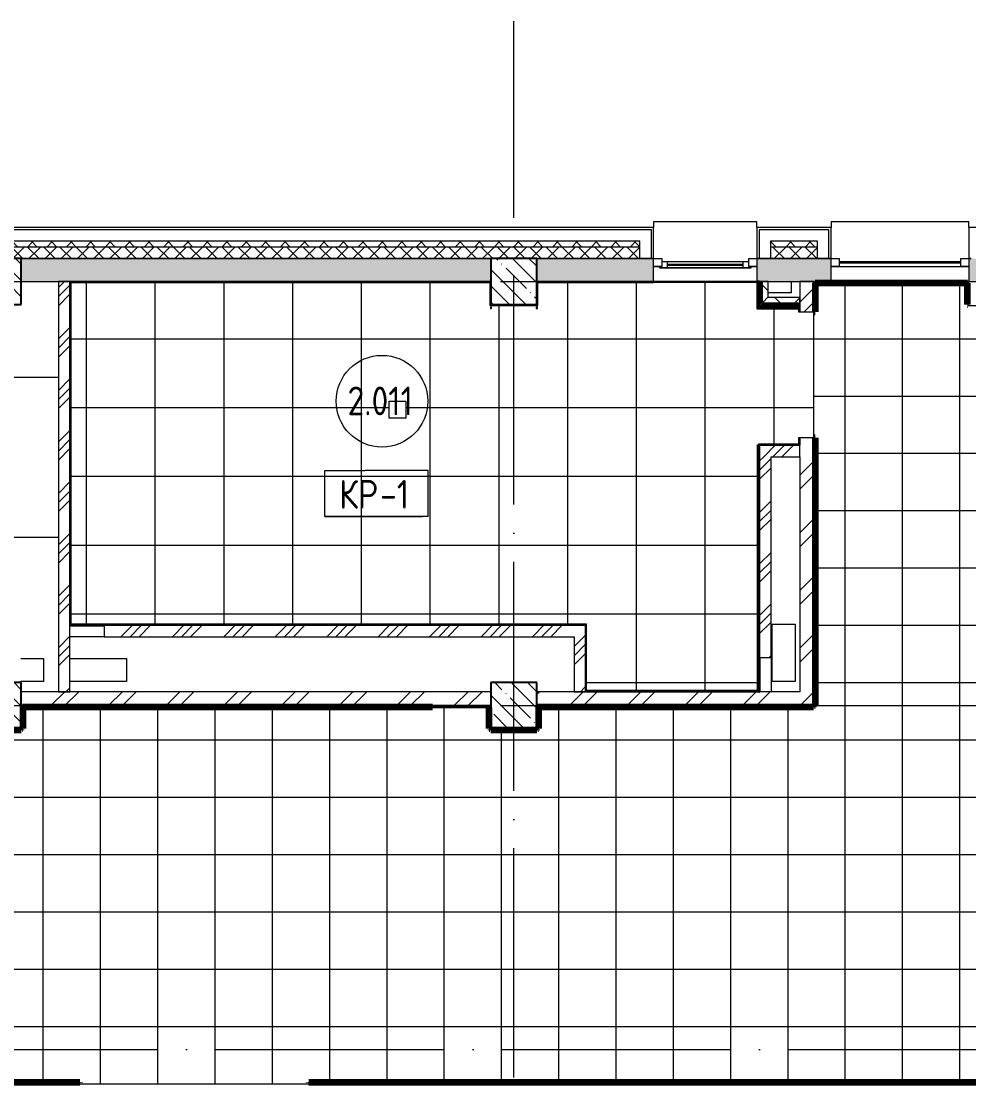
# Model space of a CAD drawing. Header units: millimetres. Extents: x 97 to 214665, y -4577 to 61202.
# Drawn here: x 112248 to 120518, y 51375 to 60645 of the extents above; entities that cross this region are included whole.
import ezdxf

# ---------------------------------------------------------------- set-up
doc = ezdxf.new("R2010")
doc.units = ezdxf.units.MM
doc.linetypes.add('ADSK_Линия сетки', pattern=[2500, 2000, -250, 0, -250])
for name, color, linetype, lineweight in [('A-AREA-____-IDEN', 2, 'Continuous', 20), ('A-FLOR-____-IDEN', 11, 'Continuous', 20), ('A-FLOR-____-OTLN', 192, 'Continuous', 9), ('A-FLOR-____-PATT', 8, 'Continuous', 9), ('A-GENM-____-MCUT', 13, 'Continuous', 9), ('A-GENM-____-OTLN', 13, 'Continuous', 9), ('A-GLAZ-____-MCUT', 151, 'Continuous', 9), ('A-GLAZ-____-OTLN', 151, 'Continuous', 9), ('A-WALL-____-MCUT', 113, 'Continuous', 9), ('A-WALL-____-PATT', 111, 'Continuous', 9), ('A-WALL-FNSH-MCUT', 113, 'Continuous', 9), ('I-WALL-____-OTLN', 2, 'Continuous', 9), ('S-COLS-____-MCUT', 52, 'Continuous', 9), ('S-COLS-____-OTLN', 52, 'Continuous', 9), ('S-GRID-____-OTLN', 1, 'Continuous', 9)]:
    doc.layers.add(name, color=color, linetype=linetype, lineweight=lineweight)
doc.styles.add('GOST Common', font='GOST_Common.ttf', dxfattribs={"width": 0.9, "height": 250})
pattern_1 = [(45, (0, 0), (-251.4472, 251.4472), []), (45, (0, 381), (-251.4472, 251.4472), [])]
pattern_2 = [(45, (0, 0), (-224.5064, 224.5064), []), (45, (79.38, 0), (0, 449.0128), []), (45, (-79.38, 0), (0, 449.0128), [])]
pattern_3 = [(45, (0, 0), (-141.42136, 141.42136), []), (135, (0, 0), (-141.42136, -141.42136), [])]

# ---------------------------------------------------------------- blocks, each defined once
blk = doc.blocks.new('Окно_СКБ_1Ст1 - 120_Окно_СКБ_1Ст_900_ОК3л-29018700-О_АИ_ПП_4_200_Целиком')
at = {"layer": 'A-GLAZ-____-MCUT', "color": 90}
for p, q in [((-450, -195), (-450, -125)), ((-450, -125), (-380, -125)), ((-380, -125), (-380, -195)), ((380, -155), (-380, -155)), ((-380, -155), (-380, -195)), ((-330, -205), (-330, -155)), ((330, -205), (330, -155)), ((380, -195), (380, -125)), ((380, -125), (450, -125)), ((380, -195), (380, -155)), ((450, -125), (450, -195)), ((-380, -195), (-450, -195)), ((-380, -195), (-400, -195)), ((-400, -195), (-400, -205)), ((-400, -205), (400, -205)), ((400, -205), (-400, -205)), ((450, -195), (380, -195)), ((400, -195), (380, -195)), ((400, -205), (400, -195))]:
    blk.add_line(p, q, dxfattribs=at)
at = {"layer": 'A-GLAZ-____-MCUT', "color": 10, "lineweight": 5}
for p, q in [((-330, -175), (330, -175)), ((330, -185), (-330, -185))]:
    blk.add_line(p, q, dxfattribs=at)
at = {"layer": 'A-GLAZ-____-OTLN', "color": 10, "lineweight": 5}
for p, q in [((-450, -195), (-400, -195)), ((400, -195), (450, -195))]:
    blk.add_line(p, q, dxfattribs=at)
blk = doc.blocks.new('WNW_Отлив1 - Отлив_металлический 2-28596055-О_АИ_ПП_4_200_Целиком')
at = {"layer": 'A-GLAZ-____-OTLN', "color": 10, "lineweight": 5}
for p, q in [((450, 320), (-450, 320)), ((-450, 320), (-450, 270)), ((450, 270), (450, 320))]:
    blk.add_line(p, q, dxfattribs=at)
blk = doc.blocks.new('Окно_СКБ_1Ст1 - 120_Окно_СКБ_1Ст_1200_ОКп13-37619678-О_АИ_ПП_4_200_Целиком')
at = {"layer": 'A-GLAZ-____-MCUT', "color": 90}
for p, q in [((-600, -195), (-600, -125)), ((-600, -125), (-530, -125)), ((-530, -125), (-530, -195)), ((530, -195), (530, -125)), ((530, -125), (600, -125)), ((600, -125), (600, -195)), ((-530, -195), (-600, -195)), ((600, -195), (530, -195))]:
    blk.add_line(p, q, dxfattribs=at)
at = {"layer": 'A-GLAZ-____-MCUT', "color": 10, "lineweight": 5}
for p, q in [((530, -155), (-530, -155)), ((530, -165), (-530, -165))]:
    blk.add_line(p, q, dxfattribs=at)
at = {"layer": 'A-GLAZ-____-OTLN', "color": 10, "lineweight": 5}
blk.add_line((-600, -195), (600, -195), dxfattribs=at)
blk = doc.blocks.new('WNW_Отлив1 - Отлив_металлический 2-28598878-О_АИ_ПП_4_200_Целиком')
at = {"layer": 'A-GLAZ-____-OTLN', "color": 10, "lineweight": 5}
for p, q in [((600, 320), (-600, 320)), ((-600, 320), (-600, 270)), ((600, 270), (600, 320))]:
    blk.add_line(p, q, dxfattribs=at)
blk = doc.blocks.new('BSC_Колонна _Прямоугольная - 400x400-V54-О_АИ_ПП_4_200_Целиком')
at = {"layer": 'S-COLS-____-OTLN', "lineweight": 5}
h = blk.add_hatch(dxfattribs=at)
h.set_pattern_fill('FP_90', color=256, style=0, pattern_type=2)
h.set_pattern_definition([(135, (-54550, -54675), (-142.5619, -142.5619), []), (135, (-54407.44, -54675), (-142.5619, -142.5619), [252.016, -50.403, 3.353, -47.05])])
h.paths.add_polyline_path([(-200, -200), (200, -200), (200, 200), (-200, 200), (-200, 172.8)])
at = {"layer": 'S-COLS-____-MCUT', "color": 130, "lineweight": 25}
for p, q in [((200, 200), (-200, 200)), ((-200, 200), (-200, -200)), ((200, -200), (200, 200)), ((-200, -200), (200, -200))]:
    blk.add_line(p, q, dxfattribs=at)
blk = doc.blocks.new('BSC_Колонна _Прямоугольная - 400x400-V55-О_АИ_ПП_4_200_Целиком')
at = {"layer": 'S-COLS-____-OTLN', "lineweight": 5}
h = blk.add_hatch(dxfattribs=at)
h.set_pattern_fill('FP_91', color=256, style=0, pattern_type=2)
h.set_pattern_definition([(135, (-59050, -54675), (-142.5619, -142.5619), []), (135, (-58907.44, -54675), (-142.5619, -142.5619), [252.016, -50.403, 3.353, -47.05])])
h.paths.add_polyline_path([(-200, -200), (200, -200), (200, 200), (-200, 200), (-200, 172.8)])
at = {"layer": 'S-COLS-____-MCUT', "color": 130, "lineweight": 25}
for p, q in [((200, 200), (-200, 200)), ((-200, 200), (-200, -200)), ((200, -200), (200, 200)), ((-200, -200), (200, -200))]:
    blk.add_line(p, q, dxfattribs=at)
blk = doc.blocks.new('BSC_Колонна _Прямоугольная - 400x400-V59-О_АИ_ПП_4_200_Целиком')
at = {"layer": 'S-COLS-____-OTLN', "lineweight": 5}
h = blk.add_hatch(dxfattribs=at)
h.set_pattern_fill('FP_96', color=256, style=0, pattern_type=2)
h.set_pattern_definition([(135, (-54550, -58375), (-142.5619, -142.5619), []), (135, (-54407.44, -58375), (-142.5619, -142.5619), [252.016, -50.403, 3.353, -47.05])])
h.paths.add_polyline_path([(-200, -200), (200, -200), (200, 200), (-200, 200)])
at = {"layer": 'S-COLS-____-MCUT', "color": 130, "lineweight": 25}
for p, q in [((200, 200), (-200, 200)), ((-200, 200), (-200, -200)), ((200, -200), (200, 200)), ((-200, -200), (200, -200))]:
    blk.add_line(p, q, dxfattribs=at)
blk = doc.blocks.new('BSC_Колонна _Прямоугольная - 400x400-V60-О_АИ_ПП_4_200_Целиком')
at = {"layer": 'S-COLS-____-OTLN', "lineweight": 5}
h = blk.add_hatch(dxfattribs=at)
h.set_pattern_fill('FP_97', color=256, style=0, pattern_type=2)
h.set_pattern_definition([(135, (-59050, -58375), (-142.5619, -142.5619), []), (135, (-58907.44, -58375), (-142.5619, -142.5619), [252.016, -50.403, 3.353, -47.05])])
h.paths.add_polyline_path([(-200, -200), (200, -200), (200, 200), (-200, 200)])
at = {"layer": 'S-COLS-____-MCUT', "color": 130, "lineweight": 25}
for p, q in [((200, 200), (-200, 200)), ((-200, 200), (-200, -200)), ((200, -200), (200, 200)), ((-200, -200), (200, -200))]:
    blk.add_line(p, q, dxfattribs=at)
blk = doc.blocks.new('ASML_АР_Отделка Люка - ВО Отделка люков_Грунтовка 0_Шпатлевка 0_Окраска 0_0-42467640-О_АИ_ПП_4_200_Целиком')
at = {"layer": 'A-GENM-____-MCUT', "color": 130, "lineweight": 25}
for p, q in [((150, 3), (-150, 3)), ((-150, 3), (-150, 0)), ((150, 0), (150, 3)), ((-150, 0), (150, 0))]:
    blk.add_line(p, q, dxfattribs=at)
blk = doc.blocks.new('0083_СОШ675_АР_R22_rvt-1-О_АИ_ПП_4_200_Целиком')
at = {"layer": 'A-WALL-____-PATT', "lineweight": 5}
h = blk.add_hatch(dxfattribs=at)
h.set_pattern_fill('FP_7', color=10, style=0, pattern_type=2)
h.set_pattern_definition([(135, (0, 0), (-84.85281, -84.85281), []), (225, (0, 0), (84.85281, -84.85281), [])])
h.paths.add_polyline_path([(69260, 58675), (69260, 58725), (63140.2, 58725), (63140.2, 58675), (68796.9, 58675)])
h.paths.add_polyline_path([(61290, 58675), (61700.2, 58675), (61700.2, 58725), (61290, 58725)])
h.paths.add_polyline_path([(60099.7, 58675), (60150, 58675), (60150, 58725), (52970.2, 58725), (52970.2, 58675), (59133.4, 58675)])
h.paths.add_polyline_path([(49930.2, 58675), (49930.2, 58725), (48670.2, 58725), (48670.2, 58675), (49469.8, 58675)])
h.paths.add_polyline_path([(45630.2, 58675), (45630.2, 58725), (44320.2, 58725), (44320.2, 58675), (45604.4, 58675)])
h.paths.add_polyline_path([(43180.2, 58675), (43180.2, 58725), (42770.2, 58725), (42770.2, 58675)])
h.paths.add_polyline_path([(41280.2, 58675), (41280.2, 58725), (39970.2, 58725), (39970.2, 58675), (40772.6, 58675)])
h.paths.add_polyline_path([(36930.2, 58675), (36930.2, 58725), (35620.2, 58725), (35620.2, 58675), (36907.2, 58675)])
h.paths.add_polyline_path([(32580.2, 58675), (32580.2, 58725), (31270.2, 58725), (31270.2, 58675), (32075.5, 58675)])
h.paths.add_polyline_path([(29720, 58675), (30130.2, 58675), (30130.2, 58725), (29720, 58725)])
h.paths.add_polyline_path([(28230, 58675), (28230, 58725), (24015, 58725), (24015, 58675), (25311, 58675)])
h.paths.add_polyline_path([(22411.9, 58675), (22525, 58675), (22525, 58725), (22025, 58725), (22025, 58675)])
h.paths.add_polyline_path([(20885, 58675), (20885, 58725), (12870, 58725), (12870, 58675), (20479.2, 58675)])
h.paths.add_polyline_path([(8883, 58675), (9830, 58675), (9830, 58725), (8870, 58725), (8870, 58675)])
h.paths.add_polyline_path([(7430, 58675), (7430, 58725), (-350, 58725), (-350, 58675), (5983.9, 58675)])
h = blk.add_hatch(dxfattribs=at)
h.set_pattern_fill('FP_21', color=10, style=0, pattern_type=2)
h.set_pattern_definition([(45, (0, 0), (-70.71068, 70.71068), []), (135, (0, 0), (-70.71068, -70.71068), [])])
h.paths.add_polyline_path([(69050, 58575), (69260, 58575), (69260, 58675), (63140.2, 58675), (63140.2, 58575), (68796.9, 58575)])
h.paths.add_polyline_path([(59250, 58575), (60150, 58575), (60150, 58675), (52970.2, 58675), (52970.2, 58575), (59133.4, 58575)])
h.paths.add_polyline_path([(61290, 58575), (61700.2, 58575), (61700.2, 58675), (61290, 58675)])
h.paths.add_polyline_path([(49650, 58575), (49650, 58575), (49930.2, 58575), (49930.2, 58675), (48670.2, 58675), (48670.2, 58575), (49469.8, 58575)])
h.paths.add_polyline_path([(45350, 58575), (45350, 58575), (45630.2, 58575), (45630.2, 58675), (44320.2, 58675), (44320.2, 58575), (44638.1, 58575)])
h.paths.add_polyline_path([(40772.6, 58575), (41280.2, 58575), (41280.2, 58675), (39970.2, 58675), (39970.2, 58575)])
h.paths.add_polyline_path([(43180.2, 58575), (43180.2, 58675), (42770.2, 58675), (42770.2, 58575)])
h.paths.add_polyline_path([(36907.2, 58575), (36930.2, 58575), (36930.2, 58675), (35620.2, 58675), (35620.2, 58575), (36350, 58575)])
h.paths.add_polyline_path([(31270.2, 58575), (32580.2, 58575), (32580.2, 58675), (31270.2, 58675)])
h.paths.add_polyline_path([(29720, 58575), (30130.2, 58575), (30130.2, 58675), (29720, 58675)])
h.paths.add_polyline_path([(28230, 58575), (28230, 58675), (24015, 58675), (24015, 58575), (25311, 58575)])
h.paths.add_polyline_path([(22525, 58575), (22525, 58675), (22025, 58675), (22025, 58575), (22411.9, 58575)])
h.paths.add_polyline_path([(20885, 58575), (20885, 58675), (12870, 58675), (12870, 58575), (20479.2, 58575)])
h.paths.add_polyline_path([(9830, 58575), (9830, 58675), (8870, 58675), (8870, 58575), (9100, 58575)])
h.paths.add_polyline_path([(7430, 58575), (7430, 58675), (-300, 58675), (-300, 58575), (5983.9, 58575)])
h = blk.add_hatch(dxfattribs=at)
h.set_pattern_fill('FP_74', color=10, style=0, pattern_type=2)
h.set_pattern_definition([(50, (0, 0), (364.3679, -31.8783), [38.1, -419.1]), (355, (0, 0), (-70.4859, 382.1133), [30.48, -335.28]), (100.451, (30.36, -2.66), (293.885, 350.2334), [32.38, -356.18]), (46.184, (0, 101.6), (542.1585, -84.0858), [57.15, -628.65]), (96.636, (45.2, 94.6), (474.805, 494.8554), [48.57, -534.27]), (351.184, (0, 101.6), (474.8102, 494.85), [45.72, -502.92]), (21, (50.8, 76.2), (303.2285, -204.5305), [38.1, -419.1]), (326, (50.8, 76.2), (123.6039, 368.376), [30.48, -335.28]), (71.451, (76.07, 59.16), (426.8341, 163.8427), [32.38, -356.18]), (37.5, (0, 0), (6.17665, 169.11015), [16.764, -314.452, 16.764, -323.596, -336.55]), (37.5, (0, 0), (6.17665, 169.11015), [-671.576, 16.764, -319.786]), (7.5, (0, 0), (133.63888, 200.3615), [16.764, -177.292, 16.764, -306.832, -128.27]), (7.5, (0, 0), (133.63888, 200.3615), [-517.652, 16.764, -111.506]), (327.5, (-113.28, 0), (271.18182, -11.45836), [16.764, -110.236, 16.764, -379.476, -525.78]), (327.5, (-113.28, 0), (271.18182, -11.45836), [-523.24, 16.764, -509.016]), (317.5, (-164.08, 0), (296.2585, 50.85285), [16.764, -148.336, 16.764, -246.38, -373.38]), (317.5, (-164.08, 0), (296.2585, 50.85285), [-428.244, 16.764, -356.616])])
h.paths.add_polyline_path([(69050, 58375), (69050, 58575), (63750, 58575), (63750, 58375), (68796.9, 58375)])
h.paths.add_polyline_path([(63020.2, 58375), (63350, 58375), (63350, 58575), (63020.2, 58575), (63020.2, 58462.3)])
h.paths.add_polyline_path([(61545, 58375), (61820.2, 58375), (61820.2, 58575), (61170, 58575), (61170, 58375)])
h.paths.add_polyline_path([(60270, 58375), (60270, 58575), (59250, 58575), (59250, 58375), (60099.7, 58375)])
h.paths.add_polyline_path([(58850, 58375), (58850, 58575), (54750, 58575), (54750, 58375), (58167, 58375)])
h.paths.add_polyline_path([(54301.6, 58375), (54350, 58375), (54350, 58575), (52850.2, 58575), (52850.2, 58375), (53600, 58375)])
h.paths.add_polyline_path([(49650, 58375), (49650, 58575), (48550.2, 58575), (48550.2, 58375), (49469.8, 58375)])
h.paths.add_polyline_path([(45121.2, 58375), (45350, 58375), (45350, 58575), (44200.2, 58575), (44200.2, 58375), (44638.1, 58375)])
h.paths.add_polyline_path([(41400.2, 58375), (41400.2, 58575), (41250, 58575), (41250, 58375)])
h.paths.add_polyline_path([(43300.2, 58375), (43300.2, 58575), (42650.2, 58575), (42650.2, 58375), (42705.4, 58375)])
h.paths.add_polyline_path([(40772.6, 58375), (40850, 58375), (40850, 58575), (39850.2, 58575), (39850.2, 58375), (40289.5, 58375)])
h.paths.add_polyline_path([(37050.2, 58375), (37050.2, 58575), (36350, 58575), (36350, 58375), (36907.2, 58375)])
h.paths.add_polyline_path([(35940.9, 58375), (35950, 58375), (35950, 58575), (35500.2, 58575), (35500.2, 58375)])
h.paths.add_polyline_path([(32635, 58375), (32700.2, 58375), (32700.2, 58575), (31725, 58575), (31725, 58375), (32515, 58375)])
h = blk.add_hatch(dxfattribs=at)
h.set_pattern_fill('FP_15', color=10, style=0, pattern_type=2)
h.set_pattern_definition(pattern_2)
h.paths.add_polyline_path([(55075, 54795), (55175, 54795), (55175, 58375), (55075, 58375), (55075, 54847.8)])
h = blk.add_hatch(dxfattribs=at)
h.set_pattern_fill('FP_20', color=252, style=0, pattern_type=2)
h.set_pattern_definition(pattern_3)
h.paths.add_polyline_path([(61269.7, 58185), (61269.7, 58375), (61219.7, 58375), (61219.7, 58185)])
h = blk.add_hatch(dxfattribs=at)
h.set_pattern_fill('FP_11', color=10, style=0, pattern_type=2)
h.set_pattern_definition(pattern_1)
h.paths.add_polyline_path([(61665, 54675), (61665, 57010), (61545, 57010), (61545, 54675)])
h.paths.add_polyline_path([(61545, 58110), (61665, 58110), (61665, 58375), (61545, 58375)])
h = blk.add_hatch(dxfattribs=at)
h.set_pattern_fill('FP_20', color=252, style=0, pattern_type=2)
h.set_pattern_definition(pattern_3)
h.paths.add_polyline_path([(61269.7, 58185), (61545, 58185), (61545, 58235), (61269.7, 58235)])
h = blk.add_hatch(dxfattribs=at)
h.set_pattern_fill('FP_15', color=10, style=0, pattern_type=2)
h.set_pattern_definition(pattern_2)
h.paths.add_polyline_path([(61295, 56845), (61545, 56845), (61545, 56945), (61200, 56945), (61200, 56940), (61195, 56940), (61195, 56845), (61200, 56845)])
h = blk.add_hatch(dxfattribs=at)
h.set_pattern_fill('FP_15', color=10, style=0, pattern_type=2)
h.set_pattern_definition(pattern_2)
h.paths.add_polyline_path([(61295, 55095), (61295, 56845), (61195, 56845), (61195, 55095), (61198, 55095)])
h = blk.add_hatch(dxfattribs=at)
h.set_pattern_fill('FP_15', color=10, style=0, pattern_type=2)
h.set_pattern_definition(pattern_2)
h.paths.add_polyline_path([(55475, 55275), (59575, 55275), (59575, 55375), (55475, 55375), (55475, 55372)])
h = blk.add_hatch(dxfattribs=at)
h.set_pattern_fill('FP_15', color=10, style=0, pattern_type=2)
h.set_pattern_definition(pattern_2)
h.paths.add_polyline_path([(59575, 54795), (59675, 54795), (59675, 55370), (59670, 55370), (59670, 55375), (59575, 55375), (59575, 54847.8)])
h = blk.add_hatch(dxfattribs=at)
h.set_pattern_fill('FP_11', color=10, style=0, pattern_type=2)
h.set_pattern_definition(pattern_1)
h.paths.add_polyline_path([(60099.7, 54675), (61545, 54675), (61545, 54795), (59250, 54795), (59250, 54675)])
h.paths.add_polyline_path([(58167, 54675), (58850, 54675), (58850, 54795), (54750, 54795), (54750, 54675), (56234.3, 54675)])
at = {"layer": 'A-FLOR-____-OTLN', "color": 90}
for p, q in [((61469.7, 58375), (61469.7, 58275.2)), ((61469.7, 58275.2), (61269.7, 58275.2)), ((54575, 57539.8), (55075, 57539.8)), ((55075, 56139.8), (54575, 56139.8)), ((61305, 54885), (61305, 55385)), ((61305, 55385), (61505, 55385)), ((61505, 55385), (61505, 54885)), ((54745.1, 55085), (54945.1, 55085)), ((54945.1, 55085), (54945.1, 54885)), ((55175, 55085), (55670, 55085)), ((55670, 55085), (55670, 54885)), ((54945.1, 54885), (54745.1, 54885)), ((55670, 54885), (55175, 54885)), ((61505, 54885), (61305, 54885))]:
    blk.add_line(p, q, dxfattribs=at)
at = {"layer": 'A-WALL-____-MCUT', "color": 10, "lineweight": 5}
for p, q in [((60250, 58825), (52870.2, 58825)), ((60250, 58575), (60250, 58825)), ((61190, 58825), (61190, 58575)), ((61800.2, 58825), (61190, 58825)), ((61800.2, 58575), (61800.2, 58825)), ((60150, 58725), (52970.2, 58725)), ((60150, 58675), (60150, 58725)), ((61290, 58725), (61290, 58675)), ((61700.2, 58725), (61290, 58725)), ((61700.2, 58675), (61700.2, 58725)), ((60150, 58675), (52970.2, 58675)), ((60150, 58575), (60150, 58675)), ((61290, 58675), (61290, 58575)), ((61700.2, 58675), (61290, 58675)), ((61700.2, 58575), (61700.2, 58675)), ((61207.2, 58172.5), (61207.2, 58375)), ((61665, 58375), (61545, 58375)), ((61219.7, 58172.5), (61207.2, 58172.5)), ((61269.7, 58172.5), (61219.7, 58172.5)), ((61545, 58172.5), (61269.7, 58172.5)), ((61545, 56845), (61545, 56945))]:
    blk.add_line(p, q, dxfattribs=at)
at = {"layer": 'A-WALL-____-MCUT', "color": 50, "lineweight": 13}
for p, q in [((54750, 58575), (58850, 58575)), ((58850, 58575), (54750, 58575)), ((59250, 58575), (60150, 58575)), ((60150, 58575), (59250, 58575)), ((60150, 58575), (60250, 58575)), ((60250, 58575), (60150, 58575)), ((60250, 58575), (60270, 58575)), ((60270, 58575), (60250, 58575)), ((60270, 58375), (60270, 58575)), ((61170, 58575), (61190, 58575)), ((61170, 58575), (61170, 58375)), ((61190, 58575), (61170, 58575)), ((61190, 58575), (61290, 58575)), ((61290, 58575), (61190, 58575)), ((61290, 58575), (61700.2, 58575)), ((61700.2, 58575), (61290, 58575)), ((61700.2, 58575), (61800.2, 58575)), ((61800.2, 58575), (61700.2, 58575)), ((61800.2, 58575), (61820.2, 58575)), ((61820.2, 58575), (61800.2, 58575)), ((61820.2, 58375), (61820.2, 58575)), ((63020.2, 58575), (63040.2, 58575)), ((63020.2, 58575), (63020.2, 58375)), ((63040.2, 58575), (63020.2, 58575)), ((54750, 58375), (58850, 58375)), ((55175, 58375), (55075, 58375)), ((55075, 58375), (55075, 54795)), ((55175, 55375), (55175, 58375)), ((59250, 58375), (60270, 58375)), ((61170, 58375), (61545, 58375)), ((61269.7, 58375), (61219.7, 58375)), ((61219.7, 58185), (61219.7, 58375)), ((61269.7, 58235), (61269.7, 58375)), ((61545, 58375), (61545, 58110)), ((61665, 58110), (61665, 58375)), ((61665, 58375), (61820.2, 58375)), ((63020.2, 58375), (63350, 58375)), ((61545, 58235), (61269.7, 58235)), ((61545, 58185), (61545, 58235)), ((61269.7, 58185), (61219.7, 58185)), ((61545, 58185), (61269.7, 58185)), ((61545, 58110), (61665, 58110)), ((61195, 56940), (61195, 56845)), ((61545, 56945), (61200, 56945)), ((61545, 57010), (61545, 56945)), ((61665, 57010), (61545, 57010)), ((61665, 54675), (61665, 57010)), ((61195, 56845), (61195, 55095)), ((61295, 55095), (61295, 56845)), ((61295, 56845), (61545, 56845)), ((61545, 56845), (61545, 54795)), ((55175, 54795), (55175, 55372)), ((59575, 55375), (55475, 55375)), ((55475, 55372), (55475, 55275)), ((59670, 55375), (59575, 55375)), ((59675, 54795), (59675, 55370)), ((55475, 55275), (59575, 55275)), ((59575, 55275), (59575, 54795)), ((61198, 55095), (61295, 55095)), ((58850, 54795), (54750, 54795)), ((55075, 54795), (55175, 54795)), ((61195, 54795), (59250, 54795)), ((59575, 54795), (59675, 54795)), ((61545, 54795), (61198, 54795)), ((54750, 54675), (58850, 54675)), ((59250, 54675), (61545, 54675)), ((61545, 54675), (61665, 54675))]:
    blk.add_line(p, q, dxfattribs=at)
at = {"layer": 'A-WALL-____-MCUT', "color": 130, "lineweight": 25}
for p, q in [((61179.7, 58375), (61179.7, 58145)), ((61194.7, 58375), (61179.7, 58375)), ((61194.7, 58160), (61194.7, 58375)), ((61179.7, 58145), (61190, 58145)), ((61207.2, 58160), (61194.7, 58160)), ((61200, 58145), (61207.2, 58145)), ((61269.7, 58160), (61207.2, 58160)), ((61207.2, 58145), (61219.7, 58145)), ((61219.7, 58145), (61269.7, 58145)), ((61545, 58160), (61269.7, 58160)), ((61269.7, 58145), (61545, 58145)), ((61545, 58145), (61545, 58160))]:
    blk.add_line(p, q, dxfattribs=at)
at = {"layer": 'A-WALL-FNSH-MCUT', "color": 90}
for p, q in [((60270, 58845), (52850.2, 58845)), ((60270, 58575), (60270, 58845)), ((61820.2, 58845), (61170, 58845)), ((61170, 58845), (61170, 58575)), ((61820.2, 58575), (61820.2, 58845)), ((69260, 58845), (63020.2, 58845)), ((63020.2, 58845), (63020.2, 58575)), ((61207.2, 58375), (61194.7, 58375)), ((61219.7, 58375), (61207.2, 58375)), ((61545, 58172.5), (61545, 58185)), ((61545, 58160), (61545, 58172.5))]:
    blk.add_line(p, q, dxfattribs=at)
at = {"layer": 'I-WALL-____-OTLN', "color": 90}
for p, q in [((61170, 58375), (60270, 58375)), ((63020.2, 58375), (61820.2, 58375)), ((55475, 55275), (55175, 55275)), ((61295, 55095), (61295, 54795))]:
    blk.add_line(p, q, dxfattribs=at)
at = {"layer": 'A-GENM-____-OTLN', "color": 90, "lineweight": 9}
blk.add_blockref('ASML_АР_Отделка Люка - ВО Отделка люков_Грунтовка 0_Шпатлевка 0_Окраска 0_0-42467640-О_АИ_ПП_4_200_Целиком', (55325, 55372), dxfattribs=at)
at = {"layer": 'A-GENM-____-OTLN', "color": 90, "lineweight": 9, "rotation": 90}
blk.add_blockref('ASML_АР_Отделка Люка - ВО Отделка люков_Грунтовка 0_Шпатлевка 0_Окраска 0_0-42467640-О_АИ_ПП_4_200_Целиком', (61198, 54945), dxfattribs=at)
at = {"layer": 'A-GLAZ-____-OTLN', "color": 90, "lineweight": 9}
for name, p in [('WNW_Отлив1 - Отлив_металлический 2-28596055-О_АИ_ПП_4_200_Целиком', (60720, 58575)), ('WNW_Отлив1 - Отлив_металлический 2-28598878-О_АИ_ПП_4_200_Целиком', (62420.2, 58575)), ('Окно_СКБ_1Ст1 - 120_Окно_СКБ_1Ст_900_ОК3л-29018700-О_АИ_ПП_4_200_Целиком', (60720, 58700)), ('Окно_СКБ_1Ст1 - 120_Окно_СКБ_1Ст_1200_ОКп13-37619678-О_АИ_ПП_4_200_Целиком', (62420.2, 58700))]:
    blk.add_blockref(name, p, dxfattribs=at)
at = {"layer": 'S-COLS-____-OTLN', "color": 90, "lineweight": 9}
for name, p in [('BSC_Колонна _Прямоугольная - 400x400-V59-О_АИ_ПП_4_200_Целиком', (54550, 58375)), ('BSC_Колонна _Прямоугольная - 400x400-V60-О_АИ_ПП_4_200_Целиком', (59050, 58375)), ('BSC_Колонна _Прямоугольная - 400x400-V54-О_АИ_ПП_4_200_Целиком', (54550, 54675)), ('BSC_Колонна _Прямоугольная - 400x400-V55-О_АИ_ПП_4_200_Целиком', (59050, 54675))]:
    blk.add_blockref(name, p, dxfattribs=at)
blk = doc.blocks.new('BSC_Колонна _Прямоугольная - ПР-1_Профиль торцевой для плитки-3477160-О_АИ_ПП_4_200_Целиком')
at = {"layer": 'S-COLS-____-MCUT'}
for p, q in [((5, 5), (-5, 5)), ((-5, 5), (-5, -5)), ((5, -5), (5, 5)), ((-5, -5), (5, -5))]:
    blk.add_line(p, q, dxfattribs=at)
blk = doc.blocks.new('ADSK_Марка_Перекрытие - Типоразмер_ADSK_Марка-158127-О_АИ_ПП_4_200_Целиком')
at = {"layer": 'A-FLOR-____-IDEN'}
for p, q in [((-4.5, 4), (-1, 4)), ((-4.5, 0), (-4.5, 4)), ((4.5, 4), (-1, 4)), ((4.5, 0), (4.5, 4)), ((4.5, 0), (-4.5, 0)), ((-4.5, 0), (4, 0))]:
    blk.add_line(p, q, dxfattribs=at)
blk = doc.blocks.new('ADSK_Марка_Помещение_ОдноЗначение - Номер-159740-О_АИ_ПП_4_200_Целиком')
at = {"layer": 'A-AREA-____-IDEN'}
blk.add_circle((0, 0), 4, dxfattribs=at)

msp = doc.modelspace()

# ---------------------------------------------------------------- hatches: boundary and pattern name
at = {"layer": 'A-FLOR-____-PATT'}
h = msp.add_hatch(dxfattribs=at)
h.set_pattern_fill('FP_211', color=256, style=0, pattern_type=2)
h.set_pattern_definition([(0, (108440.6, 54875), (0, 500), []), (90, (108440.6, 54875), (-500, 3e-14), [])])
h.paths.add_polyline_path([(125118.114412, 51374.999414), (125118.714412, 51390), (126748.114412, 51390), (126748.114412, 54660.000586), (125288.136876, 54660.000586), (125288.136876, 54675), (124188.136876, 54675), (124188.136876, 54660.000586), (123418.114412, 54660.000586), (123418.107965, 54795), (122428.114412, 54795), (122428.114412, 54675), (122318.114412, 54675), (122318.114412, 54660.000586), (121263.124388, 54660.000586), (121263.124388, 54475), (121258.124388, 54475), (121258.124388, 54465), (121248.124388, 54465), (121248.114412, 54460), (120848.124388, 54460), (120848.114412, 54465), (120838.124388, 54465), (120838.124388, 54474.999414), (120833.124388, 54474.999414), (120833.124388, 58160.000586), (120521.343848, 58160.000586), (120521.343848, 58165.000586), (120511.343848, 58165.000586), (120511.343848, 58175.000586), (120506.343848, 58175.000586), (120506.343848, 58360.011786), (119178.114412, 58360.011786), (119178.114412, 58110.011786), (119163.114412, 58109.999414), (119163.137253, 57010.011786), (119178.114412, 57009.999414), (119178.114412, 54675.000586), (119173.114412, 54675.000586), (119173.114412, 54665.000586), (119163.114412, 54665.000586), (119163.114412, 54660.000586), (116763.114412, 54660.000586), (116763.114412, 54475.000586), (116758.114412, 54475), (116758.114412, 54465.000586), (116748.114412, 54465.000586), (116748.114412, 54460.000586), (116348.114412, 54460.000586), (116348.114412, 54465.000586), (116338.114412, 54465.000586), (116338.114412, 54475.000586), (116333.114412, 54475), (116333.114412, 54655.000586), (115842.731325, 54655.000586), (115842.731325, 54660.000586), (112263.114412, 54660.000586), (112263.114412, 54475.000586), (112258.114412, 54475), (112258.114412, 54465.000586), (112248.114412, 54465.000586), (112248.114412, 54460.000586), (111848.114412, 54460.000586), (111848.114412, 54465.000586), (111838.114412, 54465.000586), (111838.114412, 54474.999414), (111833.114412, 54474.999414), (111833.114412, 54660.000586), (110978.114412, 54660.000586), (110978.114412, 54665.000586), (110968.114412, 54665.000586), (110968.114412, 54675.000586), (110963.114412, 54675.874627), (110963.114412, 55039.999414), (110978.114412, 55039.999414), (110978.114412, 55709.999414), (110963.114412, 55709.999414), (110963.114412, 56254.999414), (110978.114412, 56254.999414), (110978.114412, 56924.999414), (110963.114412, 56924.999414), (110963.114412, 57369.999414), (110978.114412, 57369.999414), (110978.114412, 58039.999414), (110963.114412, 58039.999414), (110963.114412, 58145.000586), (110702.809855, 58145.000586), (110702.809855, 58150.000586), (110692.809855, 58150.000586), (110692.809855, 58160), (110687.809855, 58160.071325), (110687.809855, 58360), (107563.343384, 58360), (107563.343384, 58168.000586), (107558.343384, 58168.000586), (107558.343384, 58158.000586), (107548.343384, 58158.000586), (107548.114266, 58153.000586), (106772.848772, 58153.000586), (106772.848772, 58158.000586), (106762.848772, 58158.000586), (106762.848772, 58168.000586), (106757.848772, 58168.000586), (106757.848772, 58360), (103263.343384, 58360), (103263.343384, 58168.000586), (103258.343384, 58168.000586), (103258.343384, 58158.000586), (103248.343384, 58158.000586), (103248.114412, 58153.000586), (102472.870694, 58153.000586), (102472.870694, 58158.000586), (102462.870694, 58158.000586), (102462.870694, 58168.000586), (102457.870694, 58168.000586), (102457.870694, 58360), (98763.343384, 58360), (98763.343384, 58168.001172), (98758.343384, 58168.001172), (98758.343384, 58158.001172), (98748.343384, 58158.001172), (98748.092636, 58153.001172), (97972.848772, 58153.001172), (97972.848772, 58158.001172), (97962.848772, 58158.001172), (97962.848772, 58168.001172), (97957.848772, 58168.001172), (97957.848772, 58360.05818), (93863.365306, 58359.997624), (93863.365306, 58175.000586), (93858.365306, 58175.000586), (93858.365306, 58165.000586), (93848.365306, 58165.000586), (93848.114312, 58160.000586), (93448.114412, 58160.000586), (93448.114345, 58165.000586), (93438.114412, 58165.000586), (93438.114412, 58175.000586), (93433.114412, 58175.905558), (93433.114412, 58360.05818), (90148.114412, 58359.162205), (90148.114412, 58099.999414), (90133.114412, 58099.999414), (90133.114412, 57429.999414), (90148.114412, 57429.999414), (90148.114412, 55610), (90133.114412, 55610), (90133.114412, 54940), (90148.114412, 54940), (90148.114412, 54374.999707), (89933.114412, 54374.999707), (89933.114412, 51674.999707), (90148.114412, 51674.999707), (90149.155255, 51390), (94443.114412, 51390), (94443.114412, 51375), (96943.114412, 51375), (96943.114412, 51390), (103448.114412, 51390), (103448.114412, 51375), (105948.114412, 51374.999414), (105948.114412, 51390), (112758.114412, 51390), (112758.114412, 51375), (114758.114412, 51374.999414), (114758.114412, 51390), (123118.114412, 51390), (123118.714412, 51375), (123395.944787, 51375)])
h.paths.add_polyline_path([(91108.114412, 51374.999414), (91108.11195, 51375), (90988.114412, 51375)])
h.paths.add_polyline_path([(107463.82976, 54460), (107148.114412, 54460), (107148.114412, 54465), (107138.114412, 54465), (107138.114412, 54475), (107133.114412, 54475), (107133.114412, 54874.999414), (107138.114412, 54875), (107138.114412, 54885), (107148.114412, 54885), (107148.114412, 54890), (107548.09249, 54890), (107548.114412, 54885.000548), (107558.09249, 54885), (107558.09249, 54875), (107563.09249, 54874.124786), (107563.09249, 54474.999414), (107558.09249, 54474.999414), (107558.09249, 54465), (107548.09249, 54465), (107548.09249, 54460)])
h.paths.add_polyline_path([(102848.114412, 54460), (102848.114412, 54465), (102838.114412, 54465), (102838.114412, 54474.999414), (102833.114412, 54475), (102833.114412, 54874.999414), (102838.114412, 54875), (102838.114412, 54885), (102848.114412, 54885), (102848.114412, 54890), (103248.09249, 54890), (103248.114412, 54885.000548), (103258.09249, 54884.341301), (103258.09249, 54875), (103263.09249, 54874.999414), (103263.09249, 54475), (103258.09249, 54475), (103258.09249, 54465), (103248.09249, 54465), (103248.09249, 54460), (103184.657214, 54460)])
h.paths.add_polyline_path([(98748.114412, 54460), (98348.114412, 54460), (98348.114412, 54465), (98338.114412, 54465), (98338.114412, 54474.999414), (98333.114412, 54475), (98333.114412, 54875.000586), (98338.114412, 54875.000586), (98338.114412, 54885.000586), (98348.114412, 54885.000586), (98348.114412, 54890.000586), (98748.114312, 54890.000586), (98748.114412, 54885.000586), (98758.114412, 54883.859057), (98758.114412, 54875.000586), (98763.114412, 54874.999414), (98763.114412, 54475), (98758.114412, 54474.999414), (98758.114412, 54465), (98748.114412, 54465)])
h.paths.add_polyline_path([(93848.114412, 54460.000586), (93448.114412, 54460.000586), (93448.114412, 54465.000586), (93438.114412, 54465.668419), (93438.114412, 54475.000586), (93433.114412, 54475.000586), (93433.114412, 54875.000586), (93438.114412, 54875.000586), (93438.620014, 54885.000586), (93448.114412, 54885.000586), (93448.114412, 54890.000586), (93848.114412, 54890.000586), (93848.114412, 54885.000586), (93858.114412, 54885.000586), (93858.114412, 54875.000586), (93863.114412, 54874.999414), (93863.114412, 54474.999414), (93858.114412, 54474.999414), (93858.114412, 54465.000586), (93848.114412, 54465.000586)])
h.paths.add_polyline_path([(103247.265927, 58168.000586), (103248.343384, 58168.000586), (103248.114412, 58175.000586), (102848.114412, 58175.000586), (102848.114412, 58168.000586), (103102.527332, 58168.000586)])
h.paths.add_polyline_path([(107148.114412, 58168.000586), (107548.343384, 58168.000586), (107548.114412, 58175.000586), (107148.114412, 58175.000586)])
h.paths.add_polyline_path([(98748.092537, 58168.001172), (98748.343384, 58168.001172), (98748.09249, 58175.000586), (98348.09249, 58175.000586), (98348.114412, 58168.001172), (98747.244123, 58168.001172)])
h.paths.add_polyline_path([(93848.114412, 58175.000586), (93848.365306, 58175.012751), (93848.114412, 58358.248371)])
h = msp.add_hatch(dxfattribs=at)
h.set_pattern_fill('FP_172', color=256, style=0, pattern_type=2)
h.set_pattern_definition([(90, (115818.1, 56675), (-600, 4e-14), []), (180, (115818.1, 56675), (-7e-14, -600), [])])
h.paths.add_polyline_path([(117597.825514, 54805.000586), (118673.114412, 54805.000586), (118673.114412, 56950.000586), (118683.114412, 56950.000586), (118683.114412, 56955.000586), (119033.114412, 56955.000586), (119033.114412, 57009.999414), (119163.113062, 57010.011786), (119163.113927, 58109.999414), (119033.114412, 58110.932763), (119033.114412, 58135.000586), (118667.848772, 58135.000586), (118667.11447, 58365), (116758.09249, 58365), (116758.09249, 58165.000586), (116338.09249, 58165.484975), (116338.09249, 58365), (112683.114412, 58365), (112683.114412, 55385.000586), (117183.114876, 55385.000586), (117183.114876, 54805.000586)])
h.paths.add_polyline_path([(115458.153329, 57182.000586), (115458.153329, 57330.000586), (115606.153329, 57330.000586), (115606.153329, 57182.000586)])
h.paths.add_polyline_path([(116746.250379, 58140.000586), (116743.09249, 58140.000586), (116743.09249, 58150.000586), (116753.09249, 58150.000586), (116753.09249, 58140.000586), (116748.09249, 58140.000586)])
h.paths.add_polyline_path([(116348.114412, 58140.000586), (116343.09249, 58140.000586), (116343.09249, 58150.000586), (116353.09249, 58150.000586), (116353.09249, 58140.000586)])
at = {"layer": 'A-WALL-____-PATT'}
for points in [[(112673.114412, 55385.000586), (112683.114412, 55385.000586), (112683.114412, 58375), (112673.114412, 58375), (112673.114412, 56293.584154)], [(116338.09249, 58365), (116348.09249, 58365), (116348.09249, 58375), (112683.114412, 58375), (112683.114412, 58365), (115665.11909, 58365)], [(116348.09249, 58175.000586), (116348.09249, 58365), (116338.09249, 58365), (116338.09249, 58175.000586)], [(116748.09249, 58165.000586), (116758.09249, 58165.000586), (116758.09249, 58375), (116748.114412, 58374.978078), (116748.09249, 58175.000586)], [(118677.848772, 58145.000586), (118677.848772, 58365), (118667.848772, 58365), (118667.848772, 58145.000586)], [(119318.343848, 58365.011786), (119318.343848, 58375.011786), (119173.114412, 58375.011786), (119173.114412, 58365.011786)], [(120511.343848, 58165.000586), (120521.343848, 58165.000586), (120521.343848, 58375.011786), (120518.343848, 58375.011786), (120518.343848, 58365.011786), (120511.343848, 58365.011786)], [(116338.09249, 58165.000586), (116748.09249, 58165.000586), (116748.09249, 58175.000586), (116338.09249, 58175.000586)], [(118688.114412, 58135.000586), (119033.114412, 58135.000586), (119033.114412, 58145.000586), (118698.114412, 58144.43015), (118698.114412, 58140.000586), (118688.114412, 58140.000586), (118688.114412, 58145.000586), (118667.848772, 58145.000586), (118667.848772, 58135.000586)], [(119043.114412, 56945.000586), (119043.114412, 56955.000586), (118683.114412, 56955.000586), (118683.114412, 56945.000586), (118688.114412, 56945.000586), (118688.114412, 56950.000586), (118698.114412, 56950.000586), (118698.114412, 56945.000586)], [(118683.114412, 54805.000586), (118693.114412, 54805.000586), (118693.114412, 56940.000586), (118688.114412, 56940.000586), (118688.114412, 56945.000586), (118683.114412, 56945.000586), (118683.114412, 54847.792418)], [(117168.114876, 55375.000586), (117168.114876, 55380.000586), (117173.114876, 55380.000586), (117173.114876, 55385.000586), (112673.114412, 55385.000586), (112673.114412, 55375.000586), (113732.412666, 55375.000586)], [(117173.114876, 54805.000586), (117183.114876, 54805.000586), (117183.114876, 55385.000586), (117173.114876, 55385.000586), (117173.114876, 55380.000586), (117178.114876, 55380.000586), (117178.114876, 55370.000586), (117173.114876, 55370.000586), (117173.114876, 54847.792418)], [(118693.114412, 54795.000586), (118693.114412, 54805.000586), (117173.114876, 54805.000586), (117173.114876, 54795.000586), (117597.825514, 54795.000586)], [(112258.114412, 54475.000586), (112258.114412, 54675.000586), (112248.114412, 54675.000586), (112248.114412, 54475.000586)], [(116338.114412, 54665.000586), (116338.114412, 54675.000586), (112258.114412, 54675.000586), (112258.114412, 54665.000586), (115837.731325, 54665.000586), (115837.731325, 54670.000586), (115847.731325, 54670.000586), (115847.731325, 54665.000586)], [(116348.114412, 54465.000586), (116348.114412, 54675.000586), (116338.114412, 54675.000586), (116338.114412, 54465.000586)], [(116758.114412, 54475.000586), (116758.114412, 54675.000586), (116748.114412, 54675.000586), (116748.114412, 54475.000586)], [(119163.114412, 54665.000586), (119163.114412, 54675.000586), (116758.114412, 54675.000586), (116758.114412, 54665.000586), (117597.825514, 54665.000586)], [(112248.114412, 54465.000586), (112258.114412, 54465.000586), (112258.114412, 54475.000586), (111848.114412, 54475), (111848.114412, 54465.000586)], [(116748.114412, 54465.000586), (116758.114412, 54465.000586), (116758.114412, 54475.000586), (116348.114412, 54475), (116348.114412, 54465.000586)]]:
    msp.add_hatch(color=7, dxfattribs=at).paths.add_polyline_path(points)
h = msp.add_hatch(color=7, dxfattribs=at)
h.paths.add_polyline_path([(118677.848772, 58365), (118677.848772, 58375), (118668.114412, 58375), (118668.114412, 58365)])
h.paths.add_polyline_path([(117768.114412, 58365), (117768.114412, 58375), (116758.09249, 58375), (116758.09249, 58365), (117597.825514, 58365)])
h = msp.add_hatch(color=7, dxfattribs=at)
h.paths.add_polyline_path([(119163.114412, 54665.000586), (119173.114412, 54665.000586), (119173.114412, 57010.011786), (119163.114412, 57010.011786), (119163.114412, 54675.000586)])
h.paths.add_polyline_path([(119163.114412, 58110.011786), (119173.114412, 58110.011786), (119173.114412, 58365.011786), (119163.114412, 58365.011786)])
h = msp.add_hatch(color=7, dxfattribs=at)
h.paths.add_polyline_path([(119033.114412, 56955.000586), (119043.114412, 56955.000586), (119043.114412, 57009.999414), (119033.114412, 57009.999414)])
h.paths.add_polyline_path([(119033.114412, 58109.999414), (119043.114412, 58109.999414), (119043.114412, 58145.000586), (119033.114412, 58145.000586), (119033.114412, 58135.000586)])
h = msp.add_hatch(color=7, dxfattribs=at)
h.paths.add_polyline_path([(126798.114412, 51375), (126798.114412, 51385), (125118.114412, 51385), (125118.114412, 51375), (126295.004423, 51375)])
h.paths.add_polyline_path([(123118.114412, 51375), (123118.114412, 51385), (114758.114412, 51385), (114758.114412, 51375), (122429.591575, 51375)])
h.paths.add_polyline_path([(112758.114412, 51375), (112758.114412, 51385), (106268.114412, 51385), (106268.114412, 51375), (111799.706242, 51375)])

# ---------------------------------------------------------------- linework, layer by layer
at = {"layer": 'A-FLOR-____-OTLN'}
for p, q in [((119163.114412, 58109.999414), (119163.114412, 57010.011786)), ((115458.153329, 57182.000586), (115458.153329, 57330.000586)), ((115458.153329, 57330.000586), (115606.153329, 57330.000586)), ((115606.153329, 57330.000586), (115606.153329, 57182.000586)), ((115606.153329, 57182.000586), (115458.153329, 57182.000586))]:
    msp.add_line(p, q, dxfattribs=at)
at = {"layer": 'A-WALL-____-MCUT', "color": 7}
for p, q in [((119163.114412, 58365.011786), (119163.114412, 58110.011786)), ((119163.114412, 58365.011786), (119318.343848, 58365.011786)), ((119173.114412, 58110.011786), (119173.114412, 58375.011786)), ((119318.343848, 58375.011786), (119173.114412, 58375.011786)), ((119318.343848, 58365.011786), (119318.343848, 58375.011786)), ((120511.343848, 58365.011786), (120511.343848, 58165.000586)), ((120518.343848, 58365.011786), (120511.343848, 58365.011786)), ((120521.343848, 58375.011786), (120518.343848, 58375.011786)), ((120518.343848, 58375.011786), (120518.343848, 58365.011786)), ((120511.343848, 58165.000586), (120838.124388, 58165.000586)), ((119163.114412, 58110.011786), (119173.114412, 58110.011786)), ((119173.114412, 57010.011786), (119163.114412, 57010.011786)), ((119163.114412, 57010.011786), (119163.114412, 54675.000586)), ((119173.114412, 54665.000586), (119173.114412, 57010.011786)), ((116348.114412, 54675.000586), (112248.114412, 54675.000586)), ((112258.114412, 54465.000586), (112258.114412, 54665.000586)), ((112258.114412, 54665.000586), (115837.731325, 54665.000586)), ((115847.731325, 54665.000586), (116338.114412, 54665.000586)), ((116338.114412, 54665.000586), (116338.114412, 54465.000586)), ((119163.114412, 54675.000586), (116748.114412, 54675.000586)), ((116758.114412, 54465.000586), (116758.114412, 54665.000586)), ((116758.114412, 54665.000586), (119173.114412, 54665.000586)), ((111838.114412, 54465.000586), (112258.114412, 54465.000586)), ((116338.114412, 54465.000586), (116758.114412, 54465.000586)), ((112758.114412, 51385), (105948.114412, 51385)), ((105948.114412, 51375), (112758.114412, 51375)), ((112758.114412, 51375), (112758.114412, 51385)), ((123118.114412, 51385), (114758.114412, 51385)), ((114758.114412, 51385), (114758.114412, 51375)), ((114758.114412, 51375), (123118.114412, 51375))]:
    msp.add_line(p, q, dxfattribs=at)
at = {"layer": 'A-WALL-____-MCUT'}
for p, q in [((118688.114412, 56945.000586), (118683.114412, 56945.000586)), ((118683.114412, 54805.000586), (118693.114412, 54805.000586)), ((116338.114412, 54675.000586), (116338.114412, 54665.000586))]:
    msp.add_line(p, q, dxfattribs=at)
at = {"layer": 'A-WALL-FNSH-MCUT', "color": 7}
for p, q in [((112673.114412, 58375), (112673.114412, 55375.000586)), ((116348.09249, 58375), (112673.114412, 58375)), ((112683.114412, 55385.000586), (112683.114412, 58365)), ((112683.114412, 58365), (116338.09249, 58365)), ((116338.09249, 58365), (116338.09249, 58165.000586)), ((117768.114412, 58375), (116748.114412, 58375)), ((116758.09249, 58165.000586), (116758.09249, 58365)), ((116758.09249, 58365), (117768.114412, 58365)), ((117768.114412, 58365), (117768.114412, 58375)), ((118668.114412, 58365), (118667.848772, 58365)), ((118667.848772, 58365), (118667.848772, 58135.000586)), ((118677.848772, 58375), (118668.114412, 58375)), ((118668.114412, 58375), (118668.114412, 58365)), ((118677.848772, 58145.000586), (118677.848772, 58375)), ((116338.09249, 58165.000586), (116758.09249, 58165.000586)), ((118667.848772, 58135.000586), (119033.114412, 58135.000586)), ((118688.114412, 58145.000586), (118677.848772, 58145.000586)), ((119043.114412, 58145.000586), (118698.114412, 58145.000586)), ((119033.114412, 58135.000586), (119033.114412, 58109.999414)), ((119043.114412, 58109.999414), (119043.114412, 58145.000586)), ((119033.114412, 58109.999414), (119043.114412, 58109.999414)), ((119033.114412, 56955.000586), (118683.114412, 56955.000586)), ((118683.114412, 56955.000586), (118683.114412, 56950.000586)), ((118693.114412, 55095), (118693.114412, 56940.000586)), ((118698.114412, 56945.000586), (119043.114412, 56945.000586)), ((119043.114412, 57009.999414), (119033.114412, 57009.999414)), ((119033.114412, 57009.999414), (119033.114412, 56955.000586)), ((119043.114412, 56945.000586), (119043.114412, 57009.999414)), ((117183.114876, 55385.000586), (112683.114412, 55385.000586)), ((112973.114412, 55375.000586), (117168.114876, 55375.000586)), ((117173.114876, 55370.000586), (117173.114876, 54795.000586)), ((117183.114876, 54805.000586), (117183.114876, 55385.000586)), ((117173.114876, 54795.000586), (118693.114412, 54795.000586)), ((118673.114412, 54805.000586), (117183.114876, 54805.000586))]:
    msp.add_line(p, q, dxfattribs=at)
at = {"layer": 'I-WALL-____-OTLN'}
for p, q in [((117768.114412, 58375), (118668.114412, 58375)), ((118667.848772, 58365), (117768.114412, 58365)), ((119318.343848, 58375.011786), (120518.343848, 58375.011786)), ((120511.343848, 58365.011786), (119318.343848, 58365.011786)), ((118673.114412, 54805.000586), (118673.114412, 56950.000586)), ((118673.114412, 56950.000586), (118683.114412, 56950.000586)), ((118683.114412, 56950.000586), (118683.114412, 54805.000586)), ((118673.114412, 54805.000586), (118683.114412, 54805.000586)), ((115842.731325, 54660.000586), (115842.731325, 54655.000586)), ((116338.114412, 54655.000586), (115842.731325, 54655.000586))]:
    msp.add_line(p, q, dxfattribs=at)
at = {"layer": 'I-WALL-____-OTLN', "color": 5, "lineweight": 90}
for p, q in [((119178.114412, 58360.011786), (119178.114412, 58110.011786)), ((120506.343848, 58360.011786), (119178.114412, 58360.011786)), ((120506.343848, 58175.000586), (120506.343848, 58360.011786)), ((120506.343848, 58175.000586), (120511.343848, 58175.000586)), ((119173.114412, 58110.011786), (119178.114412, 58110.011786)), ((119178.114412, 57010.011786), (119173.114412, 57010.011786)), ((119178.114412, 57010.011786), (119178.114412, 54675.000586)), ((115837.731325, 54660.000586), (112258.114412, 54660.000586)), ((112263.114412, 54665.000586), (112263.114412, 54475.000586)), ((116333.114412, 54475.000586), (116333.114412, 54655.000586)), ((119163.114412, 54660.000586), (116758.114412, 54660.000586)), ((116763.114412, 54665.000586), (116763.114412, 54475.000586)), ((119163.114412, 54660.000586), (119163.114412, 54665.000586)), ((119173.114412, 54675.000586), (119178.114412, 54675.000586)), ((112248.114412, 54460.000586), (111848.114412, 54460.000586)), ((112248.114412, 54460.000586), (112248.114412, 54465.000586)), ((112258.114412, 54475.000586), (112263.114412, 54475.000586)), ((116333.114412, 54475.000586), (116338.114412, 54475.000586)), ((116348.114412, 54465.000586), (116348.114412, 54460.000586)), ((116748.114412, 54460.000586), (116348.114412, 54460.000586)), ((116748.114412, 54460.000586), (116748.114412, 54465.000586)), ((116758.114412, 54475.000586), (116763.114412, 54475.000586)), ((105948.114412, 51390), (112758.114412, 51390)), ((112758.114412, 51385), (112758.114412, 51390)), ((114758.114412, 51390), (123118.114412, 51390)), ((114758.114412, 51390), (114758.114412, 51385))]:
    msp.add_line(p, q, dxfattribs=at)
at = {"layer": 'S-GRID-____-OTLN', "linetype": 'ADSK_Линия сетки'}
for p, q in [((116548.114412, -3572.657751), (116548.114412, 60644.999414)), ((53928.563196, 58375.000586), (212576.668489, 58375.000586)), ((53928.563196, 54675.000586), (213846.668489, 54675.000586)), ((53939.102261, 51675.000586), (213846.668489, 51675.000586))]:
    msp.add_line(p, q, dxfattribs=at)

# ---------------------------------------------------------------- block references
at = {"color": 250, "lineweight": 5}
msp.add_blockref('0083_СОШ675_АР_R22_rvt-1-О_АИ_ПП_4_200_Целиком', (57498.114412, 0), dxfattribs=at)
at = {"layer": 'A-AREA-____-IDEN', "xscale": 99.99999999999993, "yscale": 99.99999999999993, "zscale": 99.99999999999993}
msp.add_blockref('ADSK_Марка_Помещение_ОдноЗначение - Номер-159740-О_АИ_ПП_4_200_Целиком', (115396.846919, 57329.807187), dxfattribs=at)
at = {"layer": 'A-FLOR-____-IDEN', "xscale": 99.99999999999993, "yscale": 99.99999999999993, "zscale": 99.99999999999993}
msp.add_blockref('ADSK_Марка_Перекрытие - Типоразмер_ADSK_Марка-158127-О_АИ_ПП_4_200_Целиком', (115349.012551, 56324.999707), dxfattribs=at)
at = {"layer": 'S-COLS-____-OTLN'}
for p in [(116348.09249, 58145.000586), (116748.09249, 58145.000586), (118693.114412, 58145.000586), (118693.114412, 56945.000586), (117173.114876, 55375.000586), (115842.731325, 54665.000586)]:
    msp.add_blockref('BSC_Колонна _Прямоугольная - ПР-1_Профиль торцевой для плитки-3477160-О_АИ_ПП_4_200_Целиком', p, dxfattribs=at)

# ---------------------------------------------------------------- texts
at = {"layer": 'A-AREA-____-IDEN', "lineweight": 9, "insert": (115095.339662, 57457.532259), "char_height": 250, "width": 743.1643125, "attachment_point": 1, "style": 'GOST Common'}
msp.add_mtext('2.011', dxfattribs=at)
at = {"layer": 'A-FLOR-____-IDEN', "lineweight": 9, "char_height": 250, "attachment_point": 1, "style": 'GOST Common'}
for s, insert, width in [('КР', (115022.931706, 56642.837281), 432.91125), ('-1', (115380.119206, 56642.837281), 331.898625)]:
    msp.add_mtext(s, dxfattribs=dict(at, insert=insert, width=width))

doc.saveas('drawing.dxf')
